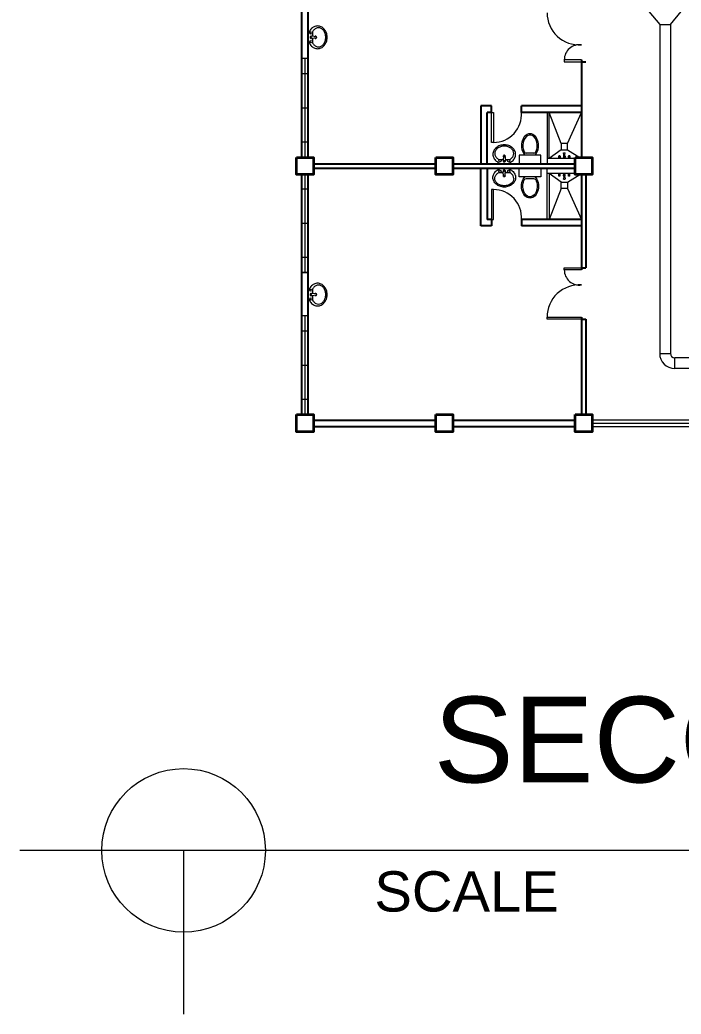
# Model space of a CAD drawing. Header units: millimetres. Extents: x -116 to 421, y 1 to 342.
# Drawn here: x 7.27 to 22.69, y 93.66 to 116.84 of the extents above; entities that cross this region are included whole.
import ezdxf

# ---------------------------------------------------------------- set-up
doc = ezdxf.new("R2010")
doc.units = ezdxf.units.MM
doc.header["$MEASUREMENT"] = 0
doc.layers.add('ahu line', color=7, linetype='Continuous', lineweight=20)
doc.styles.get("Standard").update_dxf_attribs({"font": 'arial.ttf'})

msp = doc.modelspace()

# ---------------------------------------------------------------- linework, layer by layer
at = {"color": 8, "lineweight": 25}
for p, q in [((13.845, 113.637), (13.845, 119.237)), ((13.995, 113.637), (13.995, 119.237)), ((20.37, 115.912), (20.37, 113.637)), ((20.37, 115.862), (20.47, 115.862)), ((18.02, 114.837), (18.02, 113.487)), ((18.97, 114.687), (18.97, 114.837)), ((14.12, 113.487), (16.97, 113.487)), ((17.37, 113.487), (20.22, 113.487)), ((13.845, 107.637), (13.845, 113.237)), ((13.995, 107.637), (13.995, 113.237)), ((14.12, 113.387), (16.97, 113.387)), ((17.37, 113.387), (20.22, 113.387)), ((18.02, 112.037), (18.02, 113.387)), ((20.37, 113.237), (20.37, 111.012)), ((20.47, 113.237), (20.47, 111.062)), ((20.37, 111.062), (20.47, 111.062)), ((20.37, 109.912), (20.37, 107.637)), ((20.37, 109.862), (20.47, 109.862)), ((20.47, 109.862), (20.47, 107.637)), ((14.12, 107.512), (16.97, 107.512)), ((17.37, 107.512), (20.22, 107.512)), ((14.12, 107.362), (16.97, 107.362)), ((17.37, 107.362), (20.22, 107.362))]:
    msp.add_line(p, q, dxfattribs=at)
at = {"color": 8, "lineweight": 9}
for p, q in [((14.193, 116.452), (14.071, 116.465)), ((14.193, 116.423), (14.071, 116.409)), ((13.845, 115.95), (13.995, 115.95)), ((13.845, 113.637), (13.845, 115.95)), ((13.92, 115.95), (13.92, 113.637)), ((13.845, 114.793), (13.845, 115.593)), ((13.845, 115.593), (13.995, 115.593)), ((13.995, 115.593), (13.995, 113.993)), ((13.845, 114.793), (13.995, 114.793)), ((13.995, 113.993), (13.845, 113.993)), ((13.845, 113.637), (13.995, 113.637)), ((18.555, 113.685), (18.542, 113.563)), ((18.584, 113.685), (18.598, 113.563)), ((18.92, 113.687), (18.92, 113.487)), ((19.42, 113.687), (18.92, 113.687)), ((19.26, 113.737), (19.079, 113.737)), ((19.42, 113.487), (19.42, 113.687)), ((19.843, 113.669), (19.84, 113.668)), ((19.84, 113.668), (19.84, 113.646)), ((19.873, 113.668), (19.84, 113.668)), ((19.84, 113.646), (19.842, 113.641)), ((19.842, 113.64), (19.842, 113.634)), ((19.87, 113.634), (19.842, 113.634)), ((19.842, 113.634), (19.843, 113.632)), ((19.843, 113.671), (19.843, 113.669)), ((19.869, 113.671), (19.843, 113.671)), ((19.869, 113.669), (19.843, 113.669)), ((19.843, 113.659), (19.843, 113.647)), ((19.843, 113.646), (19.85, 113.646)), ((19.87, 113.632), (19.843, 113.632)), ((19.845, 113.62), (19.845, 113.632)), ((19.85, 113.659), (19.85, 113.647)), ((19.862, 113.659), (19.862, 113.647)), ((19.869, 113.646), (19.862, 113.646)), ((19.868, 113.62), (19.868, 113.632)), ((19.869, 113.671), (19.869, 113.669)), ((19.869, 113.669), (19.873, 113.668)), ((19.869, 113.659), (19.869, 113.647)), ((19.87, 113.64), (19.87, 113.634)), ((19.87, 113.634), (19.87, 113.632)), ((19.873, 113.646), (19.871, 113.641)), ((19.873, 113.668), (19.873, 113.646)), ((19.958, 113.698), (19.949, 113.74)), ((19.951, 113.744), (19.989, 113.744)), ((19.952, 113.628), (19.987, 113.628)), ((19.952, 113.618), (19.952, 113.628)), ((19.957, 113.669), (19.953, 113.668)), ((19.962, 113.668), (19.953, 113.668)), ((19.953, 113.668), (19.953, 113.646)), ((19.953, 113.646), (19.955, 113.641)), ((19.956, 113.64), (19.956, 113.634)), ((19.962, 113.634), (19.956, 113.634)), ((19.956, 113.634), (19.957, 113.632)), ((19.962, 113.671), (19.957, 113.671)), ((19.957, 113.671), (19.957, 113.669)), ((19.962, 113.669), (19.957, 113.669)), ((19.957, 113.659), (19.957, 113.647)), ((19.957, 113.646), (19.962, 113.646)), ((19.962, 113.632), (19.957, 113.632)), ((19.982, 113.698), (19.958, 113.698)), ((19.958, 113.698), (19.958, 113.69)), ((19.982, 113.698), (19.958, 113.698)), ((19.958, 113.69), (19.982, 113.69)), ((19.959, 113.628), (19.959, 113.632)), ((19.962, 113.628), (19.962, 113.69)), ((19.977, 113.628), (19.962, 113.628)), ((19.977, 113.69), (19.977, 113.628)), ((19.983, 113.671), (19.977, 113.671)), ((19.983, 113.669), (19.977, 113.669)), ((19.987, 113.668), (19.977, 113.668)), ((19.983, 113.646), (19.977, 113.646)), ((19.984, 113.634), (19.977, 113.634)), ((19.983, 113.632), (19.977, 113.632)), ((19.981, 113.628), (19.981, 113.632)), ((19.982, 113.698), (19.991, 113.74)), ((19.982, 113.69), (19.982, 113.698)), ((19.983, 113.671), (19.983, 113.669)), ((19.983, 113.669), (19.987, 113.668)), ((19.983, 113.659), (19.983, 113.647)), ((19.984, 113.634), (19.983, 113.632)), ((19.987, 113.646), (19.984, 113.641)), ((19.984, 113.64), (19.984, 113.634)), ((19.987, 113.668), (19.987, 113.646)), ((19.987, 113.628), (19.987, 113.618)), ((20.07, 113.669), (20.067, 113.668)), ((20.1, 113.668), (20.067, 113.668)), ((20.067, 113.668), (20.067, 113.646)), ((20.067, 113.646), (20.069, 113.641)), ((20.097, 113.671), (20.07, 113.671)), ((20.07, 113.671), (20.07, 113.669)), ((20.097, 113.669), (20.07, 113.669)), ((20.07, 113.659), (20.07, 113.647)), ((20.07, 113.646), (20.078, 113.646)), ((20.07, 113.64), (20.07, 113.634)), ((20.07, 113.634), (20.07, 113.632)), ((20.098, 113.634), (20.07, 113.634)), ((20.097, 113.632), (20.07, 113.632)), ((20.072, 113.62), (20.072, 113.632)), ((20.077, 113.659), (20.077, 113.647)), ((20.097, 113.646), (20.089, 113.646)), ((20.09, 113.659), (20.09, 113.647)), ((20.095, 113.62), (20.095, 113.632)), ((20.097, 113.671), (20.097, 113.669)), ((20.097, 113.669), (20.1, 113.668)), ((20.097, 113.659), (20.097, 113.647)), ((20.098, 113.634), (20.097, 113.632)), ((20.1, 113.646), (20.098, 113.641)), ((20.098, 113.64), (20.098, 113.634)), ((20.1, 113.668), (20.1, 113.646)), ((18.594, 113.589), (18.696, 113.589)), ((18.92, 113.487), (19.42, 113.487)), ((20.22, 113.612), (19.57, 113.612)), ((19.839, 113.613), (19.843, 113.62)), ((19.839, 113.613), (19.839, 113.612)), ((19.873, 113.613), (19.839, 113.613)), ((19.873, 113.612), (19.839, 113.612)), ((19.87, 113.62), (19.843, 113.62)), ((19.873, 113.613), (19.87, 113.62)), ((19.873, 113.613), (19.873, 113.612)), ((19.941, 113.612), (19.952, 113.618)), ((19.999, 113.612), (19.941, 113.612)), ((19.952, 113.618), (19.987, 113.618)), ((19.987, 113.618), (19.952, 113.618)), ((19.987, 113.618), (19.999, 113.612)), ((20.066, 113.613), (20.07, 113.62)), ((20.101, 113.613), (20.066, 113.613)), ((20.066, 113.613), (20.066, 113.612)), ((20.101, 113.612), (20.066, 113.612)), ((20.097, 113.62), (20.07, 113.62)), ((20.101, 113.613), (20.097, 113.62)), ((20.101, 113.613), (20.101, 113.612)), ((13.845, 110.95), (13.845, 113.237)), ((13.92, 113.237), (13.92, 110.95)), ((18.555, 113.189), (18.542, 113.311)), ((18.584, 113.189), (18.598, 113.311)), ((18.594, 113.285), (18.696, 113.285)), ((18.92, 113.187), (18.92, 113.387)), ((18.92, 113.387), (19.42, 113.387)), ((19.42, 113.187), (18.92, 113.187)), ((19.42, 113.387), (19.42, 113.187)), ((20.22, 113.262), (19.57, 113.262)), ((19.839, 113.261), (19.839, 113.262)), ((19.873, 113.262), (19.839, 113.262)), ((19.839, 113.261), (19.843, 113.255)), ((19.873, 113.261), (19.839, 113.261)), ((19.84, 113.229), (19.842, 113.233)), ((19.84, 113.207), (19.84, 113.229)), ((19.843, 113.205), (19.84, 113.207)), ((19.873, 113.207), (19.84, 113.207)), ((19.842, 113.241), (19.843, 113.243)), ((19.842, 113.235), (19.842, 113.241)), ((19.87, 113.241), (19.842, 113.241)), ((19.87, 113.255), (19.843, 113.255)), ((19.87, 113.243), (19.843, 113.243)), ((19.843, 113.229), (19.85, 113.229)), ((19.843, 113.216), (19.843, 113.228)), ((19.843, 113.203), (19.843, 113.205)), ((19.869, 113.205), (19.843, 113.205)), ((19.869, 113.203), (19.843, 113.203)), ((19.845, 113.255), (19.845, 113.243)), ((19.85, 113.216), (19.85, 113.228)), ((19.869, 113.229), (19.862, 113.229)), ((19.862, 113.216), (19.862, 113.228)), ((19.868, 113.255), (19.868, 113.243)), ((19.869, 113.216), (19.869, 113.228)), ((19.869, 113.205), (19.873, 113.207)), ((19.869, 113.203), (19.869, 113.205)), ((19.873, 113.261), (19.87, 113.255)), ((19.87, 113.241), (19.87, 113.243)), ((19.87, 113.235), (19.87, 113.241)), ((19.873, 113.229), (19.871, 113.233)), ((19.873, 113.261), (19.873, 113.262)), ((19.873, 113.207), (19.873, 113.229)), ((19.941, 113.262), (19.952, 113.256)), ((19.999, 113.262), (19.941, 113.262)), ((19.958, 113.177), (19.949, 113.135)), ((19.952, 113.256), (19.987, 113.256)), ((19.987, 113.256), (19.952, 113.256)), ((19.952, 113.256), (19.952, 113.247)), ((19.952, 113.247), (19.987, 113.247)), ((19.953, 113.229), (19.955, 113.233)), ((19.953, 113.207), (19.953, 113.229)), ((19.962, 113.207), (19.953, 113.207)), ((19.957, 113.205), (19.953, 113.207)), ((19.956, 113.241), (19.957, 113.243)), ((19.962, 113.241), (19.956, 113.241)), ((19.956, 113.235), (19.956, 113.241)), ((19.962, 113.243), (19.957, 113.243)), ((19.957, 113.229), (19.962, 113.229)), ((19.957, 113.216), (19.957, 113.228)), ((19.962, 113.205), (19.957, 113.205)), ((19.957, 113.203), (19.957, 113.205)), ((19.962, 113.203), (19.957, 113.203)), ((19.958, 113.177), (19.958, 113.184)), ((19.958, 113.184), (19.982, 113.184)), ((19.982, 113.177), (19.958, 113.177)), ((19.982, 113.177), (19.958, 113.177)), ((19.959, 113.247), (19.959, 113.243)), ((19.962, 113.247), (19.962, 113.184)), ((19.977, 113.247), (19.962, 113.247)), ((19.977, 113.184), (19.977, 113.247)), ((19.983, 113.243), (19.977, 113.243)), ((19.984, 113.241), (19.977, 113.241)), ((19.983, 113.229), (19.977, 113.229)), ((19.987, 113.207), (19.977, 113.207)), ((19.983, 113.205), (19.977, 113.205)), ((19.983, 113.203), (19.977, 113.203)), ((19.981, 113.247), (19.981, 113.243)), ((19.982, 113.184), (19.982, 113.177)), ((19.982, 113.177), (19.991, 113.135)), ((19.984, 113.241), (19.983, 113.243)), ((19.983, 113.216), (19.983, 113.228)), ((19.983, 113.205), (19.987, 113.207)), ((19.983, 113.203), (19.983, 113.205)), ((19.984, 113.235), (19.984, 113.241)), ((19.987, 113.229), (19.984, 113.233)), ((19.987, 113.256), (19.999, 113.262)), ((19.987, 113.247), (19.987, 113.256)), ((19.987, 113.207), (19.987, 113.229)), ((20.101, 113.262), (20.066, 113.262)), ((20.066, 113.261), (20.066, 113.262)), ((20.101, 113.261), (20.066, 113.261)), ((20.066, 113.261), (20.07, 113.255)), ((20.067, 113.229), (20.069, 113.233)), ((20.067, 113.207), (20.067, 113.229)), ((20.1, 113.207), (20.067, 113.207)), ((20.07, 113.205), (20.067, 113.207)), ((20.097, 113.255), (20.07, 113.255)), ((20.07, 113.241), (20.07, 113.243)), ((20.097, 113.243), (20.07, 113.243)), ((20.098, 113.241), (20.07, 113.241)), ((20.07, 113.235), (20.07, 113.241)), ((20.07, 113.229), (20.078, 113.229)), ((20.07, 113.216), (20.07, 113.228)), ((20.097, 113.205), (20.07, 113.205)), ((20.07, 113.203), (20.07, 113.205)), ((20.097, 113.203), (20.07, 113.203)), ((20.072, 113.255), (20.072, 113.243)), ((20.077, 113.216), (20.077, 113.228)), ((20.097, 113.229), (20.089, 113.229)), ((20.09, 113.216), (20.09, 113.228)), ((20.095, 113.255), (20.095, 113.243)), ((20.101, 113.261), (20.097, 113.255)), ((20.098, 113.241), (20.097, 113.243)), ((20.097, 113.216), (20.097, 113.228)), ((20.097, 113.205), (20.1, 113.207)), ((20.097, 113.203), (20.097, 113.205)), ((20.098, 113.235), (20.098, 113.241)), ((20.1, 113.229), (20.098, 113.233)), ((20.1, 113.207), (20.1, 113.229)), ((20.101, 113.261), (20.101, 113.262)), ((19.26, 113.137), (19.079, 113.137)), ((19.951, 113.13), (19.989, 113.13)), ((13.845, 112.106), (13.845, 112.906)), ((13.845, 112.906), (13.995, 112.906)), ((13.995, 112.906), (13.995, 111.306)), ((13.845, 112.106), (13.995, 112.106)), ((13.995, 111.306), (13.845, 111.306)), ((13.845, 110.95), (13.995, 110.95)), ((14.193, 110.452), (14.071, 110.465)), ((14.193, 110.423), (14.071, 110.409)), ((13.845, 109.95), (13.995, 109.95)), ((13.845, 107.637), (13.845, 109.95)), ((13.92, 109.95), (13.92, 107.637)), ((13.845, 108.793), (13.845, 109.593)), ((13.845, 109.593), (13.995, 109.593)), ((13.995, 109.593), (13.995, 107.993)), ((13.845, 108.793), (13.995, 108.793)), ((13.995, 107.993), (13.845, 107.993)), ((13.845, 107.637), (13.995, 107.637)), ((23.32, 107.512), (20.62, 107.512)), ((20.62, 107.437), (23.32, 107.437)), ((20.62, 107.362), (23.32, 107.362))]:
    msp.add_line(p, q, dxfattribs=at)
at = {"color": 8, "lineweight": 25, "ltscale": 0.3}
for p, q in [((18.27, 114.837), (18.02, 114.837)), ((18.27, 114.687), (18.27, 114.837)), ((20.37, 114.837), (18.97, 114.837)), ((18.27, 114.687), (18.17, 114.687)), ((18.17, 113.487), (18.17, 114.687)), ((20.37, 114.687), (18.97, 114.687)), ((18.17, 113.387), (18.17, 112.187)), ((18.27, 112.037), (18.02, 112.037)), ((18.27, 112.187), (18.17, 112.187)), ((18.27, 112.187), (18.27, 112.037)), ((20.37, 112.187), (18.97, 112.187)), ((18.97, 112.187), (18.97, 112.037)), ((20.37, 112.037), (18.97, 112.037))]:
    msp.add_line(p, q, dxfattribs=at)
at = {"color": 8, "lineweight": 9, "ltscale": 0.3}
for p, q in [((19.895, 113.962), (19.62, 114.687)), ((20.045, 113.962), (20.37, 114.687)), ((19.895, 113.812), (19.62, 113.612)), ((20.045, 113.812), (20.329, 113.637)), ((19.895, 113.062), (19.62, 113.262)), ((20.045, 113.062), (20.329, 113.237)), ((19.895, 112.912), (19.62, 112.187)), ((20.045, 112.912), (20.37, 112.187))]:
    msp.add_line(p, q, dxfattribs=at)
at = {"color": 0, "linetype": 'ByBlock', "lineweight": 9}
for p, q in [((14.906, 97.473), (7.271, 97.473)), ((11.089, 97.473), (11.089, 93.655)), ((59.123, 97.473), (14.906, 97.473))]:
    msp.add_line(p, q, dxfattribs=at)
at = {"color": 8, "lineweight": 9}
for points in [[(14.216, 116.172, 0.11576), (14.298, 116.192, 0.104047), (14.372, 116.25, 0.090875), (14.42, 116.334, 0.083344), (14.437, 116.437, 0.083344), (14.42, 116.541, 0.090875), (14.372, 116.625, 0.104047), (14.298, 116.683, 0.11576), (14.216, 116.702, 0.11576), (14.133, 116.683, 0.104047), (14.06, 116.625, 0.090875), (14.012, 116.541, 0.083344), (13.995, 116.437, 0.083344), (14.012, 116.334, 0.090875), (14.06, 116.25, 0.104047), (14.133, 116.192, 0.11576)], [(18.835, 113.708, 0.11576), (18.816, 113.791, 0.104047), (18.757, 113.864, 0.090875), (18.673, 113.912, 0.083344), (18.57, 113.929, 0.083344), (18.466, 113.912, 0.090875), (18.383, 113.864, 0.104047), (18.324, 113.791, 0.11576), (18.305, 113.708, 0.11576), (18.324, 113.626, 0.104047), (18.383, 113.552, 0.090875), (18.466, 113.505, 0.083344), (18.57, 113.487, 0.083344), (18.673, 113.505, 0.090875), (18.757, 113.552, 0.104047), (18.816, 113.626, 0.11576)], [(18.835, 113.166, -0.11576), (18.816, 113.084, -0.104047), (18.757, 113.01, -0.090875), (18.673, 112.963, -0.083344), (18.57, 112.945, -0.083344), (18.466, 112.963, -0.090875), (18.383, 113.01, -0.104047), (18.324, 113.084, -0.11576), (18.305, 113.166, -0.11576), (18.324, 113.249, -0.104047), (18.383, 113.322, -0.090875), (18.466, 113.37, -0.083344), (18.57, 113.387, -0.083344), (18.673, 113.37, -0.090875), (18.757, 113.322, -0.104047), (18.816, 113.249, -0.11576)], [(14.216, 110.172, 0.11576), (14.298, 110.192, 0.104047), (14.372, 110.25, 0.090875), (14.42, 110.334, 0.083344), (14.437, 110.437, 0.083344), (14.42, 110.541, 0.090875), (14.372, 110.625, 0.104047), (14.298, 110.683, 0.11576), (14.216, 110.702, 0.11576), (14.133, 110.683, 0.104047), (14.06, 110.625, 0.090875), (14.012, 110.541, 0.083344), (13.995, 110.437, 0.083344), (14.012, 110.334, 0.090875), (14.06, 110.25, 0.104047), (14.133, 110.192, 0.11576)]]:
    msp.add_lwpolyline(points, format="xyb", close=True, dxfattribs=at)
for points in [[(14.237, 116.215, 0.124838), (14.299, 116.231, 0.105788), (14.357, 116.28, 0.086697), (14.393, 116.35, 0.076776), (14.407, 116.437, 0.076776), (14.393, 116.525, 0.086697), (14.357, 116.595, 0.105788), (14.299, 116.644, 0.124838), (14.237, 116.66, 0.124838), (14.174, 116.644, 0.105788), (14.117, 116.595, 0.040067), (14.097, 116.564), (14.097, 116.462, 0.040067)], [(14.097, 116.413), (14.097, 116.311, 0.040067), (14.117, 116.28, 0.105788), (14.174, 116.231, 0.124838), (14.237, 116.215, 0.124838)], [(18.792, 113.729, 0.124838), (18.777, 113.792, 0.105788), (18.727, 113.849, 0.086697), (18.657, 113.886, 0.076776), (18.57, 113.899, 0.076776), (18.482, 113.886, 0.086697), (18.413, 113.849, 0.105788), (18.363, 113.792, 0.124838), (18.347, 113.729, 0.124838), (18.363, 113.667, 0.105788), (18.413, 113.609, 0.040067), (18.443, 113.589), (18.546, 113.589, 0.040067)], [(18.792, 113.145, -0.124838), (18.777, 113.083, -0.105788), (18.727, 113.025, -0.086697), (18.657, 112.989, -0.076776), (18.57, 112.975, -0.076776), (18.482, 112.989, -0.086697), (18.413, 113.025, -0.105788), (18.363, 113.083, -0.124838), (18.347, 113.145, -0.124838), (18.363, 113.208, -0.105788), (18.413, 113.265, -0.040067), (18.443, 113.285), (18.546, 113.285, -0.040067)], [(14.237, 110.215, 0.124838), (14.299, 110.231, 0.105788), (14.357, 110.28, 0.086697), (14.393, 110.35, 0.076776), (14.407, 110.437, 0.076776), (14.393, 110.525, 0.086697), (14.357, 110.595, 0.105788), (14.299, 110.644, 0.124838), (14.237, 110.66, 0.124838), (14.174, 110.644, 0.105788), (14.117, 110.595, 0.040067), (14.097, 110.564), (14.097, 110.462, 0.040067)], [(14.097, 110.413), (14.097, 110.311, 0.040067), (14.117, 110.28, 0.105788), (14.174, 110.231, 0.124838), (14.237, 110.215, 0.124838)]]:
    msp.add_lwpolyline(points, format="xyb", dxfattribs=at)
for points in [[(13.845, 115.95), (13.995, 115.95), (13.995, 113.637), (13.845, 113.637)], [(13.845, 113.237), (13.995, 113.237), (13.995, 110.95), (13.845, 110.95)], [(13.845, 109.95), (13.995, 109.95), (13.995, 107.637), (13.845, 107.637)]]:
    msp.add_lwpolyline(points, close=True, dxfattribs=at)
at = {"color": 8, "lineweight": 13, "ltscale": 0.03}
for points in [[(20.37, 115.862), (20.37, 115.912), (19.97, 115.912), (19.97, 115.862)], [(18.27, 114.687), (18.32, 114.687), (18.32, 113.987), (18.27, 113.987)], [(18.27, 112.187), (18.32, 112.187), (18.32, 112.887), (18.27, 112.887)], [(20.37, 111.062), (20.37, 111.012), (19.97, 111.012), (19.97, 111.062)], [(20.37, 109.912), (20.37, 109.862), (19.57, 109.862), (19.57, 109.912)]]:
    msp.add_lwpolyline(points, close=True, dxfattribs=at)
at = {"color": 8, "lineweight": 9, "ltscale": 0.3}
for points in [[(19.62, 113.612), (19.62, 114.687), (19.57, 114.687), (19.57, 113.487), (19.57, 113.487)], [(19.62, 113.262), (19.62, 112.187), (19.57, 112.187), (19.57, 113.387), (19.57, 113.387)]]:
    msp.add_lwpolyline(points, dxfattribs=at)
at = {"color": 8, "lineweight": 9, "ltscale": 0.03}
for points in [[(19.895, 113.812), (20.045, 113.812), (20.045, 113.962), (19.895, 113.962)], [(19.895, 113.062), (20.045, 113.062), (20.045, 112.912), (19.895, 112.912)]]:
    msp.add_lwpolyline(points, close=True, dxfattribs=at)
at = {"color": 8, "lineweight": 35}
for points in [[(13.72, 113.637), (14.12, 113.637), (14.12, 113.237), (13.72, 113.237)], [(16.97, 113.637), (17.37, 113.637), (17.37, 113.237), (16.97, 113.237)], [(20.22, 113.637), (20.62, 113.637), (20.62, 113.237), (20.22, 113.237)], [(13.72, 107.637), (14.12, 107.637), (14.12, 107.237), (13.72, 107.237)], [(16.97, 107.637), (17.37, 107.637), (17.37, 107.237), (16.97, 107.237)], [(20.22, 107.637), (20.62, 107.637), (20.62, 107.237), (20.22, 107.237)]]:
    msp.add_lwpolyline(points, close=True, dxfattribs=at)
at = {"color": 8, "lineweight": 9}
for centre, radius in [((14.068, 116.539), 0.0255), ((14.061, 116.437), 0.0095), ((14.068, 116.336), 0.0255), ((18.468, 113.56), 0.0255), ((18.57, 113.554), 0.0095), ((18.671, 113.56), 0.0255), ((18.468, 113.314), 0.0255), ((18.57, 113.321), 0.0095), ((18.671, 113.314), 0.0255), ((14.068, 110.539), 0.0255), ((14.061, 110.437), 0.0095), ((14.068, 110.336), 0.0255)]:
    msp.add_circle(centre, radius, dxfattribs=at)
at = {"color": 0, "linetype": 'ByBlock', "lineweight": 9}
msp.add_circle((11.089, 97.473), 1.909, dxfattribs=at)
at = {"color": 8, "lineweight": 13, "ltscale": 0.03}
for centre, radius, start, end in [((20.321, 117.012), 0.752, 180, 273.6952), ((20.323, 115.912), 0.353, 82.3719, 180), ((18.32, 114.639), 0.652, 270, 4.2422), ((18.32, 112.235), 0.652, 355.7578, 90), ((20.323, 111.012), 0.353, 180, 277.6281), ((20.321, 109.912), 0.752, 86.3048, 180)]:
    msp.add_arc(centre, radius, start, end, dxfattribs=at)
at = {"color": 8, "lineweight": 9}
for centre, radius, start, end in [((14.068, 116.437), 0.028, 83.7545, 276.2455), ((14.17, 116.437), 0.025, 36.3068, 131.2022), ((14.17, 116.437), 0.025, 228.7978, 323.6932), ((14.099, 116.437), 0.0948, 351.2026, 8.7974), ((14.17, 116.437), 0.025, 341.3793, 18.6207), ((18.57, 113.662), 0.025, 126.3068, 221.2022), ((18.57, 113.591), 0.0948, 81.2026, 98.7974), ((18.57, 113.662), 0.025, 71.3793, 108.6207), ((18.57, 113.662), 0.025, 318.7978, 53.6932), ((18.617, 113.753), 0.181, 307.3815, 331.5364), ((18.661, 113.729), 0.131, 331.5364, 0), ((19.079, 113.787), 0.05, 208.0084, 270), ((19.26, 113.787), 0.05, 270, 331.8499), ((18.57, 113.56), 0.028, 173.7545, 6.2455), ((18.589, 113.79), 0.228, 298.2037, 307.3815), ((18.57, 113.314), 0.028, 353.7545, 186.2455), ((18.57, 113.212), 0.025, 138.7978, 233.6932), ((18.57, 113.283), 0.0948, 261.2026, 278.7974), ((18.57, 113.212), 0.025, 251.3793, 288.6207), ((18.57, 113.212), 0.025, 306.3068, 41.2022), ((18.589, 113.084), 0.228, 52.6185, 61.7963), ((18.617, 113.121), 0.181, 28.4636, 52.6185), ((18.661, 113.145), 0.131, 0, 28.4636), ((19.079, 113.087), 0.05, 90, 151.9916), ((19.26, 113.087), 0.05, 28.1501, 90), ((14.068, 110.437), 0.028, 83.7545, 276.2455), ((14.17, 110.437), 0.025, 36.3068, 131.2022), ((14.17, 110.437), 0.025, 228.7978, 323.6932), ((14.099, 110.437), 0.0948, 351.2026, 8.7974), ((14.17, 110.437), 0.025, 341.3793, 18.6207)]:
    msp.add_arc(centre, radius, start, end, dxfattribs=at)
for centre, major_axis, ratio, start_param, end_param in [((19.17, 113.912), (0, -0.275), 0.727273, 0.612555, 5.670631), ((19.831, 113.658), (0.00896, 0.00896), 1, 5.560378, 6.271464), ((19.828, 113.653), (-0.0118, 0.0118), 1, 3.273911, 3.406137), ((19.839, 113.647), (0.00268, 0.00268), 1, 4.870036, 5.497675), ((19.838, 113.64), (0.00268, 0.00268), 1, 5.497675, 5.991616), ((19.861, 113.658), (0.00738, 0.00738), 1, 1.497691, 2.282489), ((19.854, 113.647), (-0.00268, 0.00268), 1, 0.785286, 1.412925), ((19.861, 113.652), (0.00887, 0.00887), 1, 2.983721, 3.344735), ((19.856, 113.663), (-0.00268, 0.00268), 1, -1.497915, -0.073106), ((19.856, 113.645), (-0.00268, 0.00268), 1, 1.773938, 2.938226), ((19.851, 113.652), (0.00887, 0.00887), 1, 4.509022, 4.870036), ((19.852, 113.658), (-0.00738, 0.00738), 1, 4.000472, 4.78527), ((19.859, 113.647), (-0.00268, 0.00268), 1, 3.299239, 3.926878), ((19.882, 113.658), (-0.00896, 0.00896), 1, 0.011497, 0.722582), ((19.873, 113.647), (0.00268, 0.00268), 1, 2.356082, 2.983721), ((19.885, 113.653), (-0.0118, 0.0118), 1, 1.306028, 1.438253), ((19.874, 113.64), (0.00268, 0.00268), 1, 1.862141, 2.356082), ((19.953, 113.741), (0.00268, 0.00268), 1, 1.354119, 2.724181), ((19.944, 113.658), (-0.00896, 0.00896), 1, 3.989582, 4.700667), ((19.942, 113.653), (0.0118, 0.0118), 1, 4.844707, 4.976933), ((19.952, 113.64), (-0.00268, 0.00268), 1, 3.926878, 4.42082), ((19.953, 113.647), (-0.00268, 0.00268), 1, 3.299239, 3.926878), ((19.996, 113.658), (-0.00896, 0.00896), 1, 0.011497, 0.722582), ((19.987, 113.647), (-0.00268, 0.00268), 1, 0.785286, 1.412925), ((19.998, 113.653), (0.0118, 0.0118), 1, 2.876824, 3.009049), ((19.988, 113.64), (-0.00268, 0.00268), 1, 0.291344, 0.785286), ((20.058, 113.658), (0.00896, 0.00896), 1, 5.560378, 6.271464), ((20.055, 113.653), (-0.0118, 0.0118), 1, 3.273911, 3.406137), ((20.066, 113.64), (0.00268, 0.00268), 1, 5.497675, 5.991616), ((20.067, 113.647), (0.00268, 0.00268), 1, 4.870036, 5.497675), ((20.088, 113.658), (0.00738, 0.00738), 1, 1.497691, 2.282489), ((20.081, 113.647), (-0.00268, 0.00268), 1, 0.785286, 1.412925), ((20.088, 113.652), (0.00887, 0.00887), 1, 2.983721, 3.344735), ((20.084, 113.663), (-0.00268, 0.00268), 1, -1.497915, -0.073106), ((20.084, 113.644), (-0.00268, 0.00268), 1, 1.773938, 2.938226), ((20.079, 113.658), (-0.00738, 0.00738), 1, 4.000472, 4.78527), ((20.079, 113.652), (0.00887, 0.00887), 1, 4.509022, 4.870036), ((20.086, 113.647), (-0.00268, 0.00268), 1, 3.299239, 3.926878), ((20.109, 113.658), (-0.00896, 0.00896), 1, 0.011497, 0.722582), ((20.1, 113.647), (0.00268, 0.00268), 1, 2.356082, 2.983721), ((20.112, 113.653), (0.0118, 0.0118), 1, 2.876824, 3.009049), ((20.101, 113.64), (0.00268, 0.00268), 1, 1.862141, 2.356082), ((19.987, 113.134), (-0.00268, 0.00268), 1, 2.92514, 4.295202)]:
    msp.add_ellipse(centre, major_axis=major_axis, ratio=ratio, start_param=start_param, end_param=end_param, dxfattribs=at)
at = {"color": 8, "lineweight": 9, "extrusion": (-4.99074e-41, 2.88216e-41, -1)}
msp.add_ellipse((19.987, 113.741), major_axis=(0.00268, 0.00268), ratio=1, start_param=-0.216453, end_param=1.153609, dxfattribs=at)
at = {"color": 8, "lineweight": 9, "extrusion": (0, 0, -1)}
msp.add_ellipse((19.17, 112.962), major_axis=(0, 0.275), ratio=0.727273, start_param=0.612555, end_param=5.670631, dxfattribs=at)
at = {"color": 8, "lineweight": 9, "extrusion": (-4.99074e-41, -2.88216e-41, -1)}
for centre, major_axis, start_param, end_param in [((19.831, 113.217), (-0.00896, 0.00896), 2.418785, 3.129871), ((19.828, 113.222), (-0.0118, 0.0118), 1.703115, 1.83534), ((19.838, 113.235), (-0.00268, 0.00268), 2.356082, 2.850023), ((19.839, 113.228), (-0.00268, 0.00268), 1.728443, 2.356082), ((19.854, 113.228), (-0.00268, -0.00268), 0.785286, 1.412925), ((19.861, 113.216), (-0.00738, -0.00738), 6.21008, 6.994878), ((19.861, 113.223), (-0.00887, 0.00887), -0.157871, 0.203142), ((19.856, 113.23), (-0.00268, 0.00268), 0.203142, 1.36743), ((19.856, 113.211), (-0.00268, 0.00268), 3.214474, 4.639283), ((19.851, 113.223), (-0.00887, -0.00887), 2.938226, 3.299239), ((19.852, 113.216), (-0.00738, -0.00738), 4.000472, 4.78527), ((19.859, 113.228), (-0.00268, -0.00268), 3.299239, 3.926878), ((19.873, 113.228), (-0.00268, -0.00268), 0.785286, 1.412925), ((19.882, 113.217), (-0.00896, 0.00896), -1.559299, -0.848214), ((19.874, 113.235), (-0.00268, 0.00268), -1.279452, -0.785511), ((19.885, 113.222), (-0.0118, 0.0118), -0.264769, -0.132543), ((19.944, 113.217), (-0.00896, 0.00896), 2.418785, 3.129871), ((19.952, 113.235), (-0.00268, -0.00268), 3.926878, 4.42082), ((19.942, 113.222), (-0.0118, -0.0118), 3.273911, 3.406137), ((19.953, 113.228), (-0.00268, -0.00268), 3.299239, 3.926878), ((19.987, 113.228), (-0.00268, 0.00268), -0.785511, -0.157871), ((19.996, 113.217), (-0.00896, -0.00896), 0.011497, 0.722582), ((19.988, 113.235), (-0.00268, 0.00268), -1.279452, -0.785511), ((19.998, 113.222), (-0.0118, -0.0118), 1.306028, 1.438253), ((20.058, 113.217), (-0.00896, -0.00896), 3.989582, 4.700667), ((20.066, 113.235), (-0.00268, -0.00268), 3.926878, 4.42082), ((20.055, 113.222), (-0.0118, 0.0118), 1.703115, 1.83534), ((20.067, 113.228), (-0.00268, -0.00268), 3.299239, 3.926878), ((20.081, 113.228), (-0.00268, -0.00268), 0.785286, 1.412925), ((20.088, 113.216), (-0.00738, 0.00738), 4.639283, 5.424081), ((20.088, 113.223), (-0.00887, -0.00887), 1.412925, 1.773938), ((20.084, 113.23), (-0.00268, 0.00268), 0.203142, 1.36743), ((20.084, 113.211), (-0.00268, -0.00268), 4.78527, 6.21008), ((20.079, 113.223), (-0.00887, 0.00887), 1.36743, 1.728443), ((20.079, 113.216), (-0.00738, -0.00738), 4.000472, 4.78527), ((20.086, 113.228), (-0.00268, -0.00268), 3.299239, 3.926878), ((20.112, 113.222), (-0.0118, 0.0118), -0.264769, -0.132543), ((20.1, 113.228), (-0.00268, 0.00268), -0.785511, -0.157871), ((20.109, 113.217), (-0.00896, 0.00896), -1.559299, -0.848214), ((20.101, 113.235), (-0.00268, -0.00268), 0.291344, 0.785286), ((19.953, 113.134), (-0.00268, -0.00268), 6.066508, 7.43657)]:
    msp.add_ellipse(centre, major_axis=major_axis, ratio=1, start_param=start_param, end_param=end_param, dxfattribs=at)
at = {"color": 8, "lineweight": 9}
for points in [[(19.305, 113.764), (19.313, 113.78), (19.321, 113.798), (19.348, 113.889), (19.343, 113.976), (19.285, 114.108), (19.235, 114.149), (19.137, 114.163), (19.084, 114.137), (19.01, 114.026), (18.993, 113.942), (19.008, 113.828), (19.02, 113.793), (19.035, 113.764)], [(19.305, 113.111), (19.313, 113.094), (19.321, 113.076), (19.348, 112.985), (19.343, 112.898), (19.285, 112.766), (19.235, 112.725), (19.137, 112.712), (19.084, 112.738), (19.01, 112.849), (18.993, 112.932), (19.008, 113.046), (19.02, 113.081), (19.035, 113.111)]]:
    msp.add_open_spline(points, degree=3, knots=[0.937253, 0.937253, 0.937253, 0.937253, 1.185372, 1.185372, 2.113864, 2.113864, 3.042356, 3.042356, 3.970847, 3.970847, 4.899339, 4.899339, 5.346062, 5.346062, 5.346062, 5.346062], dxfattribs=at)
at = {"layer": 'ahu line', "linetype": 'Continuous'}
for p, q in [((21.945, 117.039), (22.195, 116.739)), ((22.445, 116.739), (22.695, 117.039)), ((22.195, 116.739), (22.445, 116.739)), ((22.195, 116.739), (22.195, 109.065)), ((22.445, 116.739), (22.445, 109.065)), ((22.195, 109.065), (22.445, 109.065)), ((28.918, 108.965), (22.545, 108.965)), ((22.545, 108.715), (22.545, 108.965)), ((28.918, 108.715), (22.545, 108.715))]:
    msp.add_line(p, q, dxfattribs=at)
for radius in [0.35, 0.1]:
    msp.add_arc((22.545, 109.065), radius, 180, 270, dxfattribs=at)

# ---------------------------------------------------------------- texts
at = {"color": 0, "linetype": 'ByBlock', "lineweight": 9}
for s, height, p in [('SECOND FLOOR DUCT WORK', 2, (16.925, 99.059)), ('SCALE                                                                                                  1:400', 0.939481, (15.54, 96.047))]:
    msp.add_text(s, height=height, dxfattribs=at).set_placement(p)

doc.saveas('drawing.dxf')
